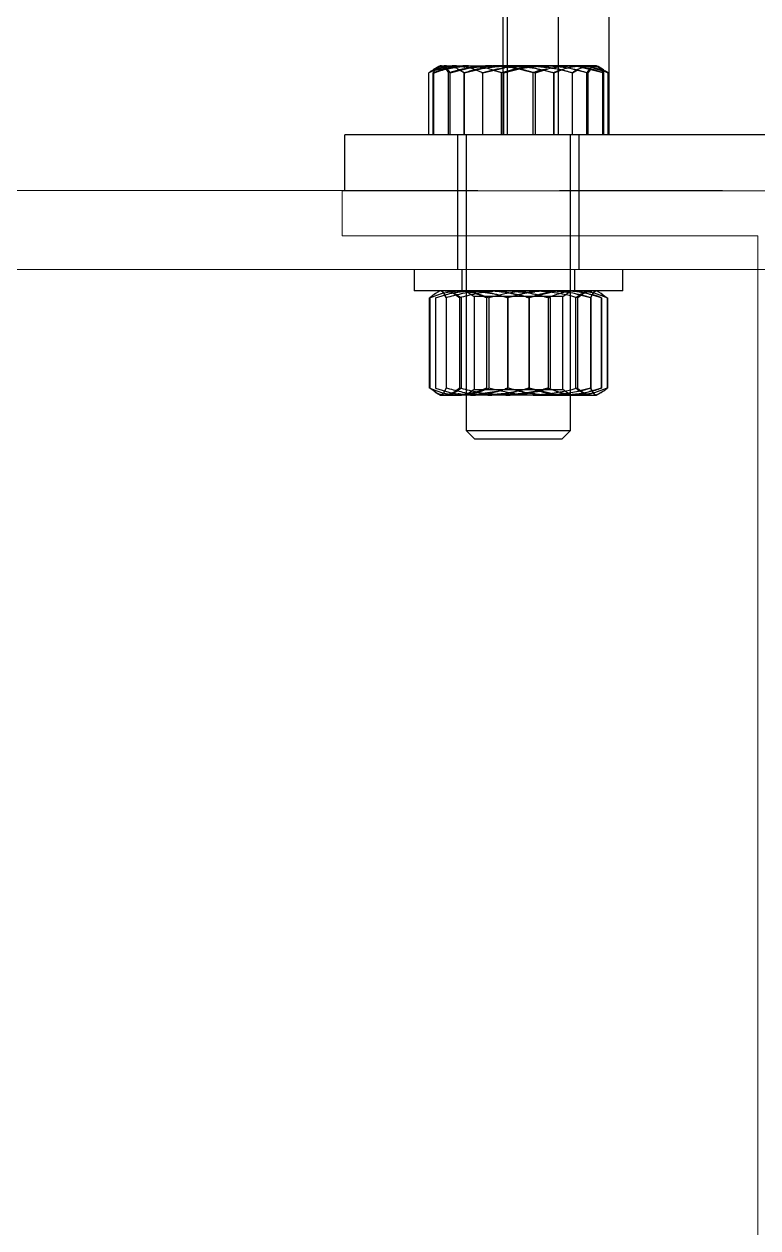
# Model space of a CAD drawing. Header units: metres. Extents: x 0 to 63075, y 0 to 44550.
# Drawn here: x 37408.2 to 37492.7, y 33552.8 to 33691.4 of the extents above; entities that cross this region are included whole.
import ezdxf

# ---------------------------------------------------------------- set-up
doc = ezdxf.new("R2010")
doc.units = ezdxf.units.M
doc.header["$LTSCALE"] = 75
doc.linetypes.add('DASHED2', pattern=[0.375, 0.25, -0.125])
doc.linetypes.add('HIDDEN2', pattern=[4.7625, 3.175, -1.5875])
for name, color, linetype in [('SDM', 7, 'Continuous'), ('SL1', 8, 'Continuous'), ('SL4', 4, 'Continuous'), ('ST1', 7, 'HIDDEN2')]:
    doc.layers.add(name, color=color, linetype=linetype)

# ---------------------------------------------------------------- blocks, each defined once
blk = doc.blocks.new('A$C5138bbe7')
at = {"layer": 'SL1', "lineweight": 0}
for p, q in [((25033.56, 6241.72), (24386.48, 6241.74)), ((25133.56, 6241.69), (25033.56, 6241.69)), ((25033.56, 6236.49), (25033.56, 6241.69)), ((25033.56, 6236.49), (25081.41, 6236.49)), ((25081.41, 6236.49), (25081.41, 6046.89)), ((25081.41, 6232.62), (24386.48, 6232.64))]:
    blk.add_line(p, q, dxfattribs=at)
at = {"layer": 'SL1', "linetype": 'DASHED2', "lineweight": 0}
for p, q in [((25133.56, 6241.72), (25033.56, 6241.72)), ((25133.56, 6241.69), (25033.56, 6241.69)), ((25033.56, 6236.49), (25033.56, 6241.69)), ((25033.56, 6236.49), (25033.56, 6241.69)), ((25033.56, 6236.49), (25033.56, 6241.69)), ((25033.56, 6236.49), (25081.41, 6236.49)), ((25081.41, 6236.49), (25081.41, 6046.89)), ((25081.41, 6046.89), (25081.41, 6236.49)), ((25081.41, 6046.89), (25081.41, 6236.49)), ((25085.71, 6232.62), (25081.41, 6232.62))]:
    blk.add_line(p, q, dxfattribs=at)
blk = doc.blocks.new('A$C6e6623c1')
at = {"layer": 'SL4'}
for p, q in [((190.25, 145.65), (190.25, 1481.35)), ((182.84, 145.56), (182.2, 145.19)), ((183, 145.65), (182.84, 145.56)), ((183.16, 145.65), (183, 145.65)), ((183.16, 145.65), (189.05, 145.65)), ((197.89, 145.65), (189.05, 145.65)), ((201, 145.65), (197.89, 145.65)), ((201.16, 145.56), (201, 145.65)), ((181.68, 137.7), (181.68, 144.85)), ((182.18, 137.7), (182.18, 144.85)), ((184.14, 137.7), (184.14, 144.85)), ((193.96, 137.7), (193.96, 144.85)), ((201.82, 144.85), (201.16, 145.51)), ((201.82, 137.7), (201.82, 144.85)), ((172, 131.35), (172, 137.7)), ((272, 137.7), (172, 137.7)), ((180, 122.25), (180, 119.75)), ((204, 119.75), (204, 122.25)), ((180.22, 119.75), (180, 119.75)), ((204, 119.75), (180.22, 119.75)), ((182.47, 119.43), (181.79, 118.95)), ((182.47, 119.44), (182.37, 119.38)), ((183, 119.75), (182.47, 119.44)), ((201.53, 119.44), (201, 119.75)), ((201.53, 119.43), (202.21, 118.95)), ((181.74, 118.95), (181.74, 108.55)), ((181.79, 118.95), (181.79, 108.55)), ((188.59, 118.95), (188.59, 108.55)), ((198.8, 118.95), (198.8, 108.55)), ((202.21, 118.95), (202.21, 108.55)), ((202.26, 118.95), (202.26, 108.55)), ((182.47, 108.07), (181.79, 108.55)), ((182.37, 108.12), (182.47, 108.06)), ((182.47, 108.06), (183, 107.75)), ((183, 107.75), (185.19, 107.75)), ((193.7, 107.75), (185.19, 107.75)), ((186, 107.75), (186, 103.66)), ((193.7, 107.75), (200.5, 107.75)), ((198, 103.66), (198, 107.75)), ((200.5, 107.75), (201, 107.75)), ((201, 107.75), (201.53, 108.06)), ((186, 103.66), (186.96, 102.7)), ((186, 103.66), (198, 103.66)), ((186.96, 102.7), (197.04, 102.7)), ((197.04, 102.7), (198, 103.66))]:
    blk.add_line(p, q, dxfattribs=at)
for points, knots in [([(182.18, 144.85), (182.24, 144.94), (182.56, 145.41), (182.89, 145.55), (183.16, 145.65)], [0, 0, 0, 0, 0.196353, 1, 1, 1, 1]), ([(183.16, 145.65), (183.23, 145.64), (183.57, 145.61), (183.89, 145.18), (184.14, 144.85)], [0, 0, 0, 0, 0.220364, 1, 1, 1, 1]), ([(184.14, 144.85), (184.94, 145.07), (186.55, 145.52), (188.21, 145.61), (189.05, 145.65)], [0, 0, 0, 0, 0.495458, 1, 1, 1, 1]), ([(189.05, 145.65), (189.17, 145.65), (190.05, 145.64), (191.71, 145.47), (193.2, 145.05), (193.96, 144.85)], [0, 0, 0, 0, 0.07009, 0.530784, 1, 1, 1, 1]), ([(193.96, 144.85), (194.6, 145.07), (195.88, 145.52), (197.22, 145.61), (197.89, 145.65)], [0, 0, 0, 0, 0.495458, 1, 1, 1, 1]), ([(197.89, 145.65), (197.98, 145.65), (198.69, 145.64), (200.02, 145.47), (201.21, 145.05), (201.82, 144.85)], [0, 0, 0, 0, 0.07009, 0.530784, 1, 1, 1, 1]), ([(181.68, 144.85), (181.81, 144.95), (181.98, 145.09), (182.17, 145.15), (182.22, 145.16)], [0, 0, 0, 0, 0.741562, 1, 1, 1, 1]), ([(181.79, 118.95), (182.35, 119.17), (183.46, 119.62), (184.61, 119.71), (185.19, 119.75)], [0, 0, 0, 0, 0.495458, 1, 1, 1, 1]), ([(185.19, 119.75), (185.27, 119.75), (185.88, 119.74), (187.03, 119.57), (188.07, 119.15), (188.59, 118.95)], [0, 0, 0, 0, 0.07009, 0.530784, 1, 1, 1, 1]), ([(193.7, 119.75), (193.23, 119.74), (191.5, 119.69), (189.82, 119.26), (188.59, 118.95)], [0, 0, 0, 0, 0.268634, 1, 1, 1, 1]), ([(198.8, 118.95), (198.37, 119.07), (196.71, 119.54), (194.98, 119.66), (193.7, 119.75)], [0, 0, 0, 0, 0.257551, 1, 1, 1, 1]), ([(198.8, 118.95), (199.08, 119.17), (199.63, 119.62), (200.21, 119.71), (200.5, 119.75)], [0, 0, 0, 0, 0.495458, 1, 1, 1, 1]), ([(181.79, 108.55), (182.35, 108.33), (183.46, 107.88), (184.61, 107.79), (185.19, 107.75)], [0, 0, 0, 0, 0.495458, 1, 1, 1, 1]), ([(185.19, 107.75), (185.27, 107.75), (185.88, 107.76), (187.03, 107.93), (188.07, 108.35), (188.59, 108.55)], [0, 0, 0, 0, 0.07009, 0.530784, 1, 1, 1, 1]), ([(193.7, 107.75), (193.23, 107.76), (191.5, 107.81), (189.82, 108.24), (188.59, 108.55)], [0, 0, 0, 0, 0.268634, 1, 1, 1, 1]), ([(198.8, 108.55), (198.37, 108.43), (196.71, 107.96), (194.98, 107.84), (193.7, 107.75)], [0, 0, 0, 0, 0.257551, 1, 1, 1, 1]), ([(198.8, 108.55), (199.08, 108.33), (199.63, 107.88), (200.21, 107.79), (200.5, 107.75)], [0, 0, 0, 0, 0.495458, 1, 1, 1, 1]), ([(200.5, 107.75), (200.54, 107.75), (200.85, 107.76), (201.43, 107.93), (201.94, 108.35), (202.21, 108.55)], [0, 0, 0, 0, 0.07009, 0.530784, 1, 1, 1, 1])]:
    blk.add_open_spline(points, degree=3, knots=knots, dxfattribs=at)
at = {"layer": 'ST1'}
for p, q in [((202.45, 137.7), (202.45, 1475)), ((196.6, 137.7), (196.6, 1469.15)), ((190.75, 137.7), (190.75, 1417.85)), ((202.45, 800), (202.45, 137.7)), ((182.22, 145.16), (183.73, 145.65)), ((182.41, 145.14), (184.8, 145.65)), ((184.41, 145.5), (183.72, 145.65)), ((190.25, 137.7), (190.25, 145.65)), ((190.85, 145.46), (193.08, 145.65)), ((193.15, 145.46), (190.92, 145.65)), ((197.7, 145.65), (197.33, 145.59)), ((198.38, 145.62), (197.7, 145.65)), ((201.72, 144.85), (198.76, 145.57)), ((199.54, 145.63), (199.2, 145.65)), ((202.32, 144.85), (200.15, 145.53)), ((200.71, 145.56), (200.88, 145.65)), ((201, 145.65), (200.88, 145.65)), ((201.8, 145.19), (201.16, 145.56)), ((181.68, 137.7), (181.68, 144.85)), ((182.2, 145.19), (182.2, 145.19)), ((182.28, 137.7), (182.28, 144.85)), ((183.96, 137.7), (183.96, 144.85)), ((185.76, 144.85), (185.65, 144.91)), ((185.76, 137.7), (185.76, 144.85)), ((185.79, 137.7), (185.79, 144.85)), ((187.75, 144.9), (187.92, 144.85)), ((187.89, 137.7), (187.89, 144.85)), ((187.92, 144.85), (190.4, 145.42)), ((187.92, 137.7), (187.92, 144.85)), ((188.91, 145.19), (190.32, 144.85)), ((190.04, 137.7), (190.04, 144.85)), ((190.32, 137.7), (190.32, 144.85)), ((196.08, 144.85), (193.6, 145.42)), ((193.68, 137.7), (193.68, 144.85)), ((196.08, 137.7), (196.08, 144.85)), ((196.11, 137.7), (196.11, 144.85)), ((198.21, 137.7), (198.21, 144.85)), ((198.24, 144.85), (198.8, 145.18)), ((198.24, 137.7), (198.24, 144.85)), ((199.86, 137.7), (199.86, 144.85)), ((200.04, 144.85), (200.4, 145.35)), ((200.04, 137.7), (200.04, 144.85)), ((201.72, 137.7), (201.72, 144.85)), ((201.8, 145.19), (201.8, 145.19)), ((202.32, 137.7), (202.32, 144.85)), ((202.32, 137.7), (202.32, 144.85)), ((185, 137.7), (185, 131.35)), ((186, 137.7), (186, 107.75)), ((198, 107.75), (198, 137.7)), ((199, 131.35), (199, 137.7)), ((185, 131.35), (185, 122.25)), ((199, 122.25), (199, 131.35)), ((185.5, 122.25), (185.5, 119.75)), ((198.5, 119.75), (198.5, 122.25)), ((186, 119.75), (186, 119.72)), ((193.13, 119.72), (186, 119.72)), ((186, 119.72), (186.9, 119.09)), ((189.52, 119.32), (186.6, 119.75)), ((186.68, 119.59), (188.46, 119.75)), ((198, 119.72), (193.13, 119.72)), ((195.93, 119.6), (193.24, 118.95)), ((197.4, 119.75), (196.88, 119.72)), ((197.1, 119.09), (198, 119.72)), ((198, 119.72), (198, 119.75)), ((200.31, 118.95), (198.75, 119.34)), ((201.63, 119.38), (201.53, 119.44)), ((182.44, 118.95), (182.44, 108.55)), ((182.46, 118.95), (182.46, 108.55)), ((183.67, 118.95), (183.67, 108.55)), ((183.69, 118.95), (183.69, 108.55)), ((185.2, 118.95), (185.2, 108.55)), ((185.42, 118.95), (185.42, 108.55)), ((197.1, 119.09), (186.9, 119.09)), ((186.9, 119.09), (186.9, 108.38)), ((188.33, 118.95), (188.33, 108.55)), ((190.76, 118.95), (190.48, 119.04)), ((190.76, 118.95), (190.76, 108.55)), ((190.79, 118.95), (190.79, 108.55)), ((192.93, 119.02), (193.24, 118.95)), ((193.21, 118.95), (193.21, 108.55)), ((193.24, 118.95), (193.24, 108.55)), ((195.41, 118.95), (195.41, 108.55)), ((195.67, 118.95), (195.67, 108.55)), ((197.1, 108.38), (197.1, 119.09)), ((198.58, 118.95), (198.58, 108.55)), ((200.31, 118.95), (200.31, 108.55)), ((200.33, 118.95), (200.33, 108.55)), ((201.54, 118.95), (201.54, 108.55)), ((201.56, 118.95), (201.56, 108.55)), ((186.9, 108.38), (186, 107.75)), ((189.52, 108.18), (186.6, 107.75)), ((186.9, 108.38), (192.96, 108.38)), ((190.76, 108.55), (190.48, 108.46)), ((192.93, 108.48), (193.24, 108.55)), ((192.96, 108.38), (197.1, 108.38)), ((195.93, 107.9), (193.24, 108.55)), ((198, 107.75), (197.1, 108.38)), ((200.31, 108.55), (198.75, 108.16)), ((201.53, 108.06), (201.63, 108.12)), ((186.68, 107.91), (188.46, 107.75)), ((197.4, 107.75), (196.88, 107.78))]:
    blk.add_line(p, q, dxfattribs=at)
for points, knots in [([(184.78, 145.65), (184.71, 145.65), (184.15, 145.64), (183.1, 145.47), (182.16, 145.05), (181.68, 144.85)], [0, 0, 0, 0, 0.07009, 0.530784, 1, 1, 1, 1]), ([(186.11, 145.65), (186.02, 145.65), (185.31, 145.64), (183.98, 145.47), (182.79, 145.05), (182.18, 144.85)], [0, 0, 0, 0, 0.07009, 0.530784, 1, 1, 1, 1]), ([(183.72, 145.65), (183.68, 145.65), (183.31, 145.64), (182.8, 145.53), (182.35, 145.25), (182.21, 145.16)], [0, 0, 0, 0, 0.095136, 0.720455, 1, 1, 1, 1]), ([(182.28, 144.85), (182.53, 144.94), (183.84, 145.41), (185.2, 145.55), (186.3, 145.65)], [0, 0, 0, 0, 0.196353, 1, 1, 1, 1]), ([(183.96, 144.85), (183.82, 145.07), (183.55, 145.52), (183.26, 145.61), (183.12, 145.65)], [0, 0, 0, 0, 0.495458, 1, 1, 1, 1]), ([(183.73, 145.65), (183.89, 145.64), (184.58, 145.61), (185.26, 145.18), (185.79, 144.85)], [0, 0, 0, 0, 0.220364, 1, 1, 1, 1]), ([(188.82, 145.65), (188.71, 145.65), (187.83, 145.64), (186.19, 145.47), (184.71, 145.05), (183.96, 144.85)], [0, 0, 0, 0, 0.07009, 0.530784, 1, 1, 1, 1]), ([(187.89, 144.85), (187.38, 145.07), (186.37, 145.52), (185.31, 145.61), (184.78, 145.65)], [0, 0, 0, 0, 0.495458, 1, 1, 1, 1]), ([(184.8, 145.65), (185.03, 145.66), (185.38, 145.66), (185.71, 145.54), (185.82, 145.51)], [0, 0, 0, 0, 0.6798082, 1, 1, 1, 1]), ([(185.79, 144.85), (186.63, 145.07), (188.32, 145.52), (190.07, 145.61), (190.95, 145.65)], [0, 0, 0, 0, 0.495458, 1, 1, 1, 1]), ([(190.04, 144.85), (189.4, 145.07), (188.12, 145.52), (186.78, 145.61), (186.11, 145.65)], [0, 0, 0, 0, 0.495458, 1, 1, 1, 1]), ([(186.3, 145.65), (186.6, 145.65), (187.09, 145.66), (187.58, 145.52), (187.77, 145.47)], [0, 0, 0, 0, 0.607188, 1, 1, 1, 1]), ([(193.05, 145.65), (192.93, 145.65), (192, 145.64), (190.25, 145.47), (188.68, 145.05), (187.89, 144.85)], [0, 0, 0, 0, 0.07009, 0.530784, 1, 1, 1, 1]), ([(190.92, 145.65), (190.8, 145.65), (190.07, 145.65), (189.34, 145.55), (188.73, 145.46)], [0, 0, 0, 0, 0.166928, 1, 1, 1, 1]), ([(193.68, 144.85), (192.89, 145.07), (191.3, 145.52), (189.65, 145.61), (188.82, 145.65)], [0, 0, 0, 0, 0.495458, 1, 1, 1, 1]), ([(194.95, 145.65), (194.83, 145.65), (193.95, 145.64), (192.29, 145.47), (190.8, 145.05), (190.04, 144.85)], [0, 0, 0, 0, 0.07009, 0.530784, 1, 1, 1, 1]), ([(190.32, 144.85), (191.11, 145.07), (192.7, 145.52), (194.35, 145.61), (195.18, 145.65)], [0, 0, 0, 0, 0.495458, 1, 1, 1, 1]), ([(190.95, 145.65), (191.07, 145.65), (192, 145.64), (193.75, 145.47), (195.32, 145.05), (196.11, 144.85)], [0, 0, 0, 0, 0.07009, 0.530784, 1, 1, 1, 1]), ([(198.21, 144.85), (197.37, 145.07), (195.68, 145.52), (193.93, 145.61), (193.05, 145.65)], [0, 0, 0, 0, 0.495458, 1, 1, 1, 1]), ([(193.08, 145.65), (193.2, 145.65), (193.93, 145.65), (194.66, 145.55), (195.27, 145.46)], [0, 0, 0, 0, 0.166928, 1, 1, 1, 1]), ([(199.86, 144.85), (199.06, 145.07), (197.45, 145.52), (195.79, 145.61), (194.95, 145.65)], [0, 0, 0, 0, 0.495458, 1, 1, 1, 1]), ([(195.18, 145.65), (195.29, 145.65), (196.17, 145.64), (197.81, 145.47), (199.29, 145.05), (200.04, 144.85)], [0, 0, 0, 0, 0.07009, 0.530784, 1, 1, 1, 1]), ([(196.11, 144.85), (196.62, 145.07), (197.63, 145.52), (198.69, 145.61), (199.22, 145.65)], [0, 0, 0, 0, 0.495458, 1, 1, 1, 1]), ([(200.27, 145.65), (199.71, 145.55), (199.01, 145.41), (198.34, 144.94), (198.21, 144.85)], [0, 0, 0, 0, 0.803647, 1, 1, 1, 1]), ([(199.22, 145.65), (199.29, 145.65), (199.85, 145.64), (200.9, 145.47), (201.84, 145.05), (202.32, 144.85)], [0, 0, 0, 0, 0.07009, 0.530784, 1, 1, 1, 1]), ([(200.84, 145.65), (200.57, 145.55), (200.24, 145.41), (199.92, 144.94), (199.86, 144.85)], [0, 0, 0, 0, 0.803647, 1, 1, 1, 1]), ([(202.32, 144.85), (201.79, 145.18), (201.11, 145.61), (200.42, 145.64), (200.27, 145.65)], [0, 0, 0, 0, 0.779636, 1, 1, 1, 1]), ([(201.16, 145.51), (201.13, 145.54), (201.02, 145.66), (200.91, 145.66), (200.84, 145.65)], [0, 0, 0, 0, 0.320711, 1, 1, 1, 1]), ([(188.27, 145.42), (188.23, 145.41), (187.38, 145.33), (186.55, 145.08), (185.76, 144.85)], [0, 0, 0, 0, 0.044052, 1, 1, 1, 1]), ([(195.3, 145.25), (195.02, 145.22), (194.47, 145.15), (193.94, 144.95), (193.68, 144.85)], [0, 0, 0, 0, 0.515802, 1, 1, 1, 1]), ([(195.73, 145.42), (195.77, 145.41), (196.62, 145.33), (197.45, 145.08), (198.24, 144.85)], [0, 0, 0, 0, 0.044052, 1, 1, 1, 1]), ([(196.97, 145.17), (196.87, 145.16), (196.57, 145.1), (196.28, 144.95), (196.08, 144.85)], [0, 0, 0, 0, 0.316029, 1, 1, 1, 1]), ([(182.46, 118.95), (183.13, 119.17), (184.5, 119.62), (185.91, 119.71), (186.62, 119.75)], [0, 0, 0, 0, 0.495458, 1, 1, 1, 1]), ([(183.06, 119.75), (183.08, 119.75), (183.19, 119.74), (183.4, 119.57), (183.59, 119.15), (183.69, 118.95)], [0, 0, 0, 0, 0.07009, 0.530784, 1, 1, 1, 1]), ([(183.67, 118.95), (183.57, 119.17), (183.37, 119.62), (183.16, 119.71), (183.06, 119.75)], [0, 0, 0, 0, 0.495458, 1, 1, 1, 1]), ([(185.2, 118.95), (184.92, 119.17), (184.37, 119.62), (183.79, 119.71), (183.5, 119.75)], [0, 0, 0, 0, 0.495458, 1, 1, 1, 1]), ([(183.58, 119.75), (183.62, 119.75), (183.95, 119.74), (184.57, 119.57), (185.13, 119.15), (185.42, 118.95)], [0, 0, 0, 0, 0.07009, 0.530784, 1, 1, 1, 1]), ([(188.44, 119.75), (188, 119.74), (186.39, 119.69), (184.82, 119.26), (183.67, 118.95)], [0, 0, 0, 0, 0.268634, 1, 1, 1, 1]), ([(188.33, 118.95), (188.05, 119.07), (186.98, 119.54), (185.86, 119.66), (185.04, 119.75)], [0, 0, 0, 0, 0.257551, 1, 1, 1, 1]), ([(186.6, 119.75), (186.22, 119.75), (185.7, 119.76), (185.2, 119.62), (185.07, 119.59)], [0, 0, 0, 0, 0.736225, 1, 1, 1, 1]), ([(190.3, 119.75), (189.84, 119.74), (188.11, 119.69), (186.43, 119.26), (185.2, 118.95)], [0, 0, 0, 0, 0.268634, 1, 1, 1, 1]), ([(186.62, 119.75), (186.72, 119.75), (187.47, 119.74), (188.88, 119.57), (190.15, 119.15), (190.79, 118.95)], [0, 0, 0, 0, 0.07009, 0.530784, 1, 1, 1, 1]), ([(193.21, 118.95), (192.81, 119.07), (191.25, 119.54), (189.64, 119.66), (188.44, 119.75)], [0, 0, 0, 0, 0.257551, 1, 1, 1, 1]), ([(188.46, 119.75), (188.58, 119.75), (189.44, 119.74), (190.56, 119.65), (191.53, 119.38), (191.78, 119.32)], [0, 0, 0, 0, 0.10153, 0.768875, 1, 1, 1, 1]), ([(195.41, 118.95), (194.98, 119.07), (193.32, 119.54), (191.59, 119.66), (190.3, 119.75)], [0, 0, 0, 0, 0.257551, 1, 1, 1, 1]), ([(190.54, 119.75), (190.66, 119.75), (191.59, 119.74), (193.32, 119.57), (194.88, 119.15), (195.67, 118.95)], [0, 0, 0, 0, 0.07009, 0.530784, 1, 1, 1, 1]), ([(193.88, 119.6), (193.57, 119.58), (192.51, 119.48), (191.49, 119.17), (190.76, 118.95)], [0, 0, 0, 0, 0.285072, 1, 1, 1, 1]), ([(195.56, 119.75), (195.13, 119.74), (193.51, 119.69), (191.94, 119.26), (190.79, 118.95)], [0, 0, 0, 0, 0.268634, 1, 1, 1, 1]), ([(197.38, 119.75), (197.28, 119.75), (196.53, 119.74), (195.12, 119.57), (193.85, 119.15), (193.21, 118.95)], [0, 0, 0, 0, 0.07009, 0.530784, 1, 1, 1, 1]), ([(195.54, 119.75), (195.42, 119.75), (195.23, 119.75), (195.04, 119.73), (194.96, 119.72)], [0, 0, 0, 0, 0.592511, 1, 1, 1, 1]), ([(198.81, 119.75), (198.73, 119.75), (198.12, 119.74), (196.97, 119.57), (195.93, 119.15), (195.41, 118.95)], [0, 0, 0, 0, 0.07009, 0.530784, 1, 1, 1, 1]), ([(200.33, 118.95), (199.93, 119.07), (198.38, 119.54), (196.76, 119.66), (195.56, 119.75)], [0, 0, 0, 0, 0.2575513, 1, 1, 1, 1]), ([(201.54, 118.95), (200.87, 119.17), (199.5, 119.62), (198.09, 119.71), (197.38, 119.75)], [0, 0, 0, 0, 0.495458, 1, 1, 1, 1]), ([(200.42, 119.75), (200.38, 119.75), (200.05, 119.74), (199.43, 119.57), (198.87, 119.15), (198.58, 118.95)], [0, 0, 0, 0, 0.07009, 0.530784, 1, 1, 1, 1]), ([(202.21, 118.95), (201.65, 119.17), (200.54, 119.62), (199.39, 119.71), (198.81, 119.75)], [0, 0, 0, 0, 0.495458, 1, 1, 1, 1]), ([(201.56, 118.95), (201.21, 119.08), (200.76, 119.26), (200.29, 119.32), (200.18, 119.34)], [0, 0, 0, 0, 0.768144, 1, 1, 1, 1]), ([(200.94, 119.75), (200.92, 119.75), (200.81, 119.74), (200.6, 119.57), (200.41, 119.15), (200.31, 118.95)], [0, 0, 0, 0, 0.07009, 0.530784, 1, 1, 1, 1]), ([(200.33, 118.95), (200.43, 119.17), (200.63, 119.62), (200.84, 119.71), (200.94, 119.75)], [0, 0, 0, 0, 0.495458, 1, 1, 1, 1]), ([(182.46, 108.55), (183.13, 108.33), (184.5, 107.88), (185.91, 107.79), (186.62, 107.75)], [0, 0, 0, 0, 0.495458, 1, 1, 1, 1]), ([(183.06, 107.75), (183.08, 107.75), (183.19, 107.76), (183.4, 107.93), (183.59, 108.35), (183.69, 108.55)], [0, 0, 0, 0, 0.07009, 0.530784, 1, 1, 1, 1]), ([(183.67, 108.55), (183.57, 108.33), (183.37, 107.88), (183.16, 107.79), (183.06, 107.75)], [0, 0, 0, 0, 0.495458, 1, 1, 1, 1]), ([(185.2, 108.55), (184.92, 108.33), (184.37, 107.88), (183.79, 107.79), (183.5, 107.75)], [0, 0, 0, 0, 0.495458, 1, 1, 1, 1]), ([(183.58, 107.75), (183.62, 107.75), (183.95, 107.76), (184.57, 107.93), (185.13, 108.35), (185.42, 108.55)], [0, 0, 0, 0, 0.07009, 0.530784, 1, 1, 1, 1]), ([(188.44, 107.75), (188, 107.76), (186.39, 107.81), (184.82, 108.24), (183.67, 108.55)], [0, 0, 0, 0, 0.268634, 1, 1, 1, 1]), ([(188.33, 108.55), (188.05, 108.43), (186.98, 107.96), (185.86, 107.84), (185.04, 107.75)], [0, 0, 0, 0, 0.257551, 1, 1, 1, 1]), ([(190.3, 107.75), (189.84, 107.76), (188.11, 107.81), (186.43, 108.24), (185.2, 108.55)], [0, 0, 0, 0, 0.268634, 1, 1, 1, 1]), ([(186.62, 107.75), (186.72, 107.75), (187.47, 107.76), (188.88, 107.93), (190.15, 108.35), (190.79, 108.55)], [0, 0, 0, 0, 0.07009, 0.530784, 1, 1, 1, 1]), ([(193.21, 108.55), (192.81, 108.43), (191.25, 107.96), (189.64, 107.84), (188.44, 107.75)], [0, 0, 0, 0, 0.257551, 1, 1, 1, 1]), ([(188.46, 107.75), (188.58, 107.75), (189.44, 107.76), (190.56, 107.85), (191.53, 108.12), (191.78, 108.18)], [0, 0, 0, 0, 0.10153, 0.768875, 1, 1, 1, 1]), ([(195.41, 108.55), (194.98, 108.43), (193.32, 107.96), (191.59, 107.84), (190.3, 107.75)], [0, 0, 0, 0, 0.257551, 1, 1, 1, 1]), ([(190.54, 107.75), (190.66, 107.75), (191.59, 107.76), (193.32, 107.93), (194.88, 108.35), (195.67, 108.55)], [0, 0, 0, 0, 0.07009, 0.530784, 1, 1, 1, 1]), ([(193.88, 107.9), (193.57, 107.92), (192.51, 108.02), (191.49, 108.33), (190.76, 108.55)], [0, 0, 0, 0, 0.285072, 1, 1, 1, 1]), ([(195.56, 107.75), (195.13, 107.76), (193.51, 107.81), (191.94, 108.24), (190.79, 108.55)], [0, 0, 0, 0, 0.268634, 1, 1, 1, 1]), ([(197.38, 107.75), (197.28, 107.75), (196.53, 107.76), (195.12, 107.93), (193.85, 108.35), (193.21, 108.55)], [0, 0, 0, 0, 0.07009, 0.530784, 1, 1, 1, 1]), ([(198.81, 107.75), (198.73, 107.75), (198.12, 107.76), (196.97, 107.93), (195.93, 108.35), (195.41, 108.55)], [0, 0, 0, 0, 0.07009, 0.530784, 1, 1, 1, 1]), ([(200.33, 108.55), (199.93, 108.43), (198.38, 107.96), (196.76, 107.84), (195.56, 107.75)], [0, 0, 0, 0, 0.257551, 1, 1, 1, 1]), ([(201.54, 108.55), (200.87, 108.33), (199.5, 107.88), (198.09, 107.79), (197.38, 107.75)], [0, 0, 0, 0, 0.495458, 1, 1, 1, 1]), ([(200.42, 107.75), (200.38, 107.75), (200.05, 107.76), (199.43, 107.93), (198.87, 108.35), (198.58, 108.55)], [0, 0, 0, 0, 0.07009, 0.530784, 1, 1, 1, 1]), ([(202.21, 108.55), (201.65, 108.33), (200.54, 107.88), (199.39, 107.79), (198.81, 107.75)], [0, 0, 0, 0, 0.495458, 1, 1, 1, 1]), ([(201.56, 108.55), (201.21, 108.42), (200.76, 108.24), (200.29, 108.18), (200.18, 108.16)], [0, 0, 0, 0, 0.768144, 1, 1, 1, 1]), ([(200.94, 107.75), (200.92, 107.75), (200.81, 107.76), (200.6, 107.93), (200.41, 108.35), (200.31, 108.55)], [0, 0, 0, 0, 0.07009, 0.530784, 1, 1, 1, 1]), ([(200.33, 108.55), (200.43, 108.33), (200.63, 107.88), (200.84, 107.79), (200.94, 107.75)], [0, 0, 0, 0, 0.495458, 1, 1, 1, 1]), ([(183.5, 107.75), (183.46, 107.75), (183.15, 107.76), (182.81, 107.83), (182.51, 108.04), (182.47, 108.07)], [0, 0, 0, 0, 0.117565, 0.8903073, 1, 1, 1, 1]), ([(186.6, 107.75), (186.22, 107.75), (185.7, 107.74), (185.2, 107.88), (185.07, 107.91)], [0, 0, 0, 0, 0.736225, 1, 1, 1, 1]), ([(195.54, 107.75), (195.42, 107.75), (195.23, 107.75), (195.04, 107.77), (194.96, 107.78)], [0, 0, 0, 0, 0.592511, 1, 1, 1, 1])]:
    blk.add_open_spline(points, degree=3, knots=knots, dxfattribs=at)

msp = doc.modelspace()

# ---------------------------------------------------------------- linework, layer by layer
at = {"layer": 'SL1', "linetype": 'DASHED2', "lineweight": 0}
for p, q in [((37544.85, 33672.23), (37444.85, 33672.23)), ((37544.85, 33672.2), (37444.85, 33672.2)), ((37444.85, 33667), (37444.85, 33672.2)), ((37444.85, 33667), (37444.85, 33672.2)), ((37444.85, 33667), (37444.85, 33672.2)), ((37444.85, 33667), (37492.7, 33667)), ((37492.7, 33667), (37492.7, 33477.4)), ((37492.7, 33477.4), (37492.7, 33667)), ((37492.7, 33477.4), (37492.7, 33667))]:
    msp.add_line(p, q, dxfattribs=at)
at = {"layer": 'SL1', "lineweight": 0}
for p, q in [((37544.85, 33672.2), (37444.85, 33672.2)), ((37444.85, 33667), (37444.85, 33672.2)), ((37444.85, 33667), (37492.7, 33667))]:
    msp.add_line(p, q, dxfattribs=at)

# ---------------------------------------------------------------- block references
at = {"layer": 'SDM'}
for name, p in [('A$C5138bbe7', (12411.29, 27430.51)), ('A$C6e6623c1', (37273.13, 33540.92))]:
    msp.add_blockref(name, p, dxfattribs=at)

doc.saveas('drawing.dxf')
